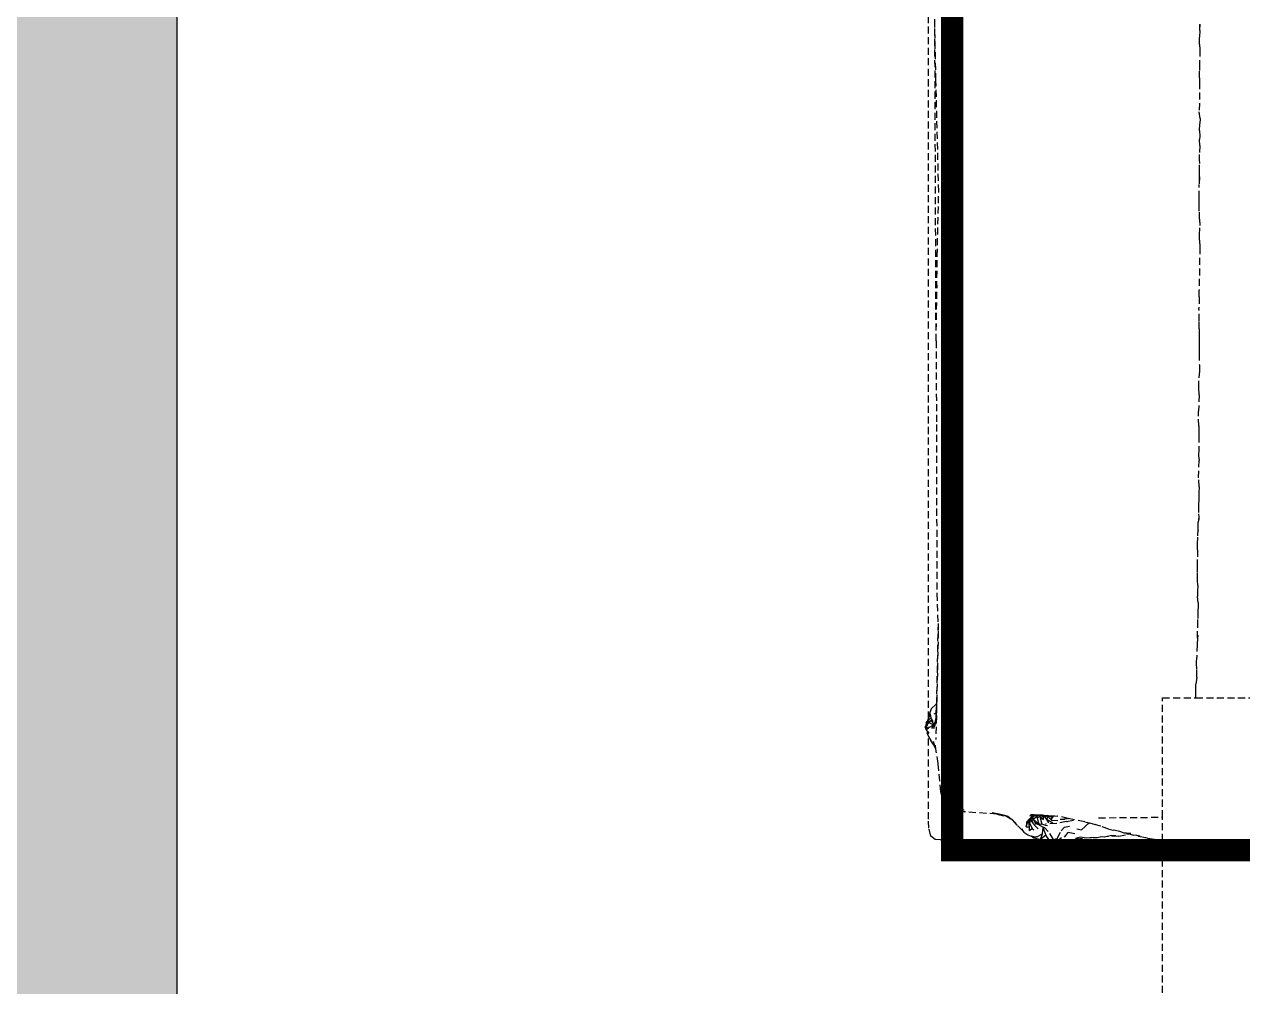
# Model space of a CAD drawing. Header units: millimetres. Extents: x 0 to 460473, y -68369 to 85219.
# Drawn here: x 227123 to 228207, y -31184 to -30327 of the extents above; entities that cross this region are included whole.
import ezdxf

# ---------------------------------------------------------------- set-up
doc = ezdxf.new("R2010")
doc.units = ezdxf.units.MM
doc.header["$LTSCALE"] = 50
doc.linetypes.add('HIDDEN2', pattern=[0.1875, 0.125, -0.0625])
for name, color, linetype in [('fur', 6, 'Continuous'), ('ha', 8, 'Continuous'), ('hid', 8, 'HIDDEN2'), ('wall', 2, 'Continuous')]:
    doc.layers.add(name, color=color, linetype=linetype)

# ---------------------------------------------------------------- blocks, each defined once
blk = doc.blocks.new('EWEDSF')
at = {"layer": 'ha', "transparency": 33554559}
h = blk.add_hatch(color=256, dxfattribs=at)
h.dxf.hatch_style = 1
h.paths.add_polyline_path([(228854, 34359.7), (227259, 34359.7), (227259, 37049.7), (227259, 38269.7), (230434, 38269.7), (230434, 37049.7), (229959, 37049.7), (229959, 34359.7), (229784, 34359.7), (229784, 34159.7), (230134, 34159.7), (230134, 35199.7), (230184, 35199.7), (230184, 35399.7), (230134, 35399.7), (230134, 36849.7), (230634, 36849.7), (230634, 38469.7), (227259, 38469.7), (227259, 39079.7), (227084, 39079.7), (227084, 34159.7), (228854, 34159.7)])
at = {"layer": 'wall', "color": 2}
for p, q in [((227259, 37049.7), (227259, 38269.7)), ((227259, 34359.7), (227259, 37049.7))]:
    blk.add_line(p, q, dxfattribs=at)

msp = doc.modelspace()

# ---------------------------------------------------------------- linework, layer by layer
at = {"layer": 'fur', "color": 40, "lineweight": 50, "true_color": 0xf8d731, "const_width": 20}
msp.add_lwpolyline([(227948.79534532, -29852.15140199), (229958.57693828, -29852.15140199), (229958.57693828, -31062.19639215), (227948.79534532, -31062.19639215)], close=True, dxfattribs=at)
at = {"layer": 'hid'}
for p, q in [((227927.76832835, -30945.04388606), (227927.76832835, -29980.4739818)), ((227933.30350641, -30328.92090253), (227934.35484655, -30063.24859969)), ((227934.26719321, -30377.15228086), (227933.30350641, -30328.92090253)), ((227934.40400574, -30609.14668799), (227933.30350641, -30328.92090253)), ((228169.03047738, -30332.77405345), (228168.88133339, -30338.91612408)), ((228169.03047738, -30332.77405345), (228169.09916821, -30327.51679598)), ((228169.10213315, -30327.28987433), (228169.09916821, -30327.51679598)), ((228169.09916821, -30327.51679598), (228169.16612342, -30329.48553334)), ((228168.82700832, -30345.19149789), (228168.88133339, -30338.91612408)), ((228168.82700832, -30345.19149789), (228169.10246643, -30349.84679746)), ((228169.10246643, -30349.84679746), (228168.87183483, -30362.22543211)), ((228168.87183483, -30362.22543211), (228168.82784152, -30369.08688995)), ((227936.78014443, -30476.12829931), (227934.26719321, -30377.15228086)), ((228168.96332092, -30374.8524869), (228168.82784152, -30369.08688995)), ((228168.96332092, -30374.8524869), (228168.91066226, -30378.71584183)), ((228168.91066226, -30378.71584183), (228168.61554047, -30405.2617361)), ((228169.2874383, -30411.27237842), (228168.61554047, -30405.2617361)), ((228168.95265588, -30422.21955065), (228169.00748087, -30415.70213125)), ((228169.2874383, -30411.27237842), (228169.00748087, -30415.70213125)), ((228169.04080914, -30426.80623001), (228168.70885962, -30429.96125945)), ((228169.02214531, -30435.09577552), (228168.70885962, -30429.96125945)), ((228168.95265588, -30422.21955065), (228169.04080914, -30426.80623001)), ((228168.58787801, -30443.25633004), (228168.58354534, -30447.6270245)), ((228169.02214531, -30435.09577552), (228168.58787801, -30443.25633004)), ((228168.58354534, -30447.6270245), (228168.70536015, -30451.26370778)), ((228168.79119137, -30458.54220169), (228168.70536015, -30451.26370778)), ((228168.72519047, -30462.93532936), (228168.58937778, -30469.99383592)), ((228168.72519047, -30462.93532936), (228168.79119137, -30458.54220169)), ((228168.87933369, -30466.01667645), (228168.79119137, -30458.54220169)), ((228168.60970803, -30481.90056607), (228168.58937778, -30469.99383592)), ((227935.40968615, -30533.24149424), (227936.78014443, -30476.12829931)), ((228168.43940059, -30487.67272506), (228168.60970803, -30481.90056607)), ((228168.67603127, -30493.59112383), (228168.43940059, -30487.67272506)), ((228168.87366789, -30500.77730897), (228168.67603127, -30493.59112383)), ((228168.83534038, -30514.84257572), (228169.22028185, -30506.25717589)), ((228168.87366789, -30500.77730897), (228169.22028185, -30506.25717589)), ((228168.82517526, -30519.40206948), (228168.83534038, -30514.84257572)), ((228169.09680063, -30525.74700093), (228168.5180553, -30563.82746386)), ((228168.82517526, -30519.40206948), (228169.09680063, -30525.74700093)), ((227934.40400574, -30609.14668799), (227935.40968615, -30533.24149424)), ((227934.40400574, -30609.14668799), (227935.29062163, -30559.51313019)), ((228168.62837185, -30569.79142195), (228168.36391207, -30579.79197285)), ((228168.62837185, -30569.79142195), (228168.5180553, -30563.82746386)), ((228168.4612306, -30591.26992046), (228168.36391207, -30579.79197285)), ((228168.38657529, -30598.18143731), (228168.4612306, -30591.26992046)), ((228168.38657529, -30598.18143731), (228168.59904298, -30604.94296463)), ((228168.59904298, -30604.94296463), (228168.50139116, -30611.5222547)), ((227934.40400574, -30609.14668799), (227934.72945625, -30683.3345018)), ((228168.60754169, -30615.48647758), (228168.43506791, -30620.29026676)), ((228168.50139116, -30611.5222547), (228168.60754169, -30615.48647758)), ((228168.43506791, -30620.29026676), (228168.69536167, -30630.43030791)), ((228168.70869297, -30635.70693904), (228168.33374999, -30642.79019387)), ((228168.69536167, -30630.43030791), (228168.70869297, -30635.70693904)), ((228168.23159885, -30650.827757), (228168.33374999, -30642.79019387)), ((228168.38757514, -30657.1104428), (228167.97730419, -30671.61067914)), ((228168.38757514, -30657.1104428), (228168.23159885, -30650.827757)), ((228167.90681491, -30676.15761128), (228167.97730419, -30671.61067914)), ((228168.15161102, -30685.03249087), (228167.90681491, -30676.15761128)), ((227934.72945625, -30683.3345018), (227935.06723822, -30834.0019692)), ((228168.15161102, -30685.03249087), (228168.18793882, -30689.16320211)), ((228168.18793882, -30689.16320211), (228168.23726466, -30693.25004141)), ((228168.23726466, -30693.25004141), (228168.27725858, -30705.48731095)), ((228168.27725858, -30705.48731095), (228168.08362135, -30711.44151972)), ((228168.08362135, -30711.44151972), (228168.39274102, -30715.36524542)), ((228168.0414611, -30730.81829016), (228168.39274102, -30715.36524542)), ((228168.50572384, -30739.060214), (228168.0414611, -30730.81829016)), ((228168.32541792, -30744.17748127), (228168.16977492, -30749.18338132)), ((228168.50572384, -30739.060214), (228168.32541792, -30744.17748127)), ((228168.16977492, -30749.18338132), (228167.90548177, -30755.65055423)), ((228167.90548177, -30755.65055423), (228167.99880092, -30762.83542696)), ((228168.21579777, -30766.03254079), (228167.69334736, -30770.27940658)), ((228167.99880092, -30762.83542696), (228168.21579777, -30766.03254079)), ((228168.21579777, -30766.03254079), (228168.34141549, -30767.88332408)), ((228167.47338081, -30782.43718167), (228167.69334736, -30776.15599577)), ((228167.69334736, -30776.15599577), (228167.69334736, -30770.27940658)), ((228167.91655435, -30777.98137844), (228167.93997653, -30777.74588462)), ((228166.98562165, -30789.81629083), (228167.47338081, -30782.43718167)), ((228167.05694413, -30795.09967149), (228166.98562165, -30789.81629083)), ((228167.05694413, -30795.09967149), (228166.92246458, -30802.60627173)), ((228166.90163442, -30815.1348959), (228166.95845911, -30809.7648963)), ((228166.95845911, -30809.7648963), (228166.92246458, -30802.60627173)), ((228167.09493836, -30822.02916395), (228166.90163442, -30815.1348959)), ((228167.26857862, -30826.83707784), (228167.09493836, -30822.02916395)), ((228167.26857862, -30826.83707784), (228167.03344771, -30831.58612085)), ((228167.03344771, -30831.58612085), (228167.09077232, -30836.40040931)), ((227935.06723822, -30834.0019692), (227936.11765559, -30860.63936933)), ((228167.60002822, -30842.00926721), (228167.09077232, -30836.40040931)), ((228167.60002822, -30842.00926721), (228167.66818452, -30844.71057837)), ((228167.39655916, -30849.84284459), (228167.19625628, -30855.96504161)), ((228167.66818452, -30844.71057837), (228167.39655916, -30849.84284459)), ((227936.11765559, -30860.63936933), (227934.72578367, -30931.55699293)), ((227936.11765559, -30860.63936933), (227936.38153837, -30867.33113928)), ((228167.07077536, -30873.61918248), (228167.25874678, -30863.21628471)), ((228167.25874678, -30863.21628471), (228167.19625628, -30855.96504161)), ((227936.38153837, -30867.33113928), (227934.64151069, -30943.20794715)), ((228167.07077536, -30873.61918248), (228166.74415836, -30879.26666269)), ((228167.30522658, -30870.80925368), (228167.07077536, -30873.61918248)), ((228166.74415836, -30879.26666269), (228166.41104235, -30890.69361387)), ((228166.19907458, -30895.58889666), (228166.41104235, -30890.69361387)), ((228166.41304204, -30901.39686565), (228166.19907458, -30895.58889666)), ((228166.3140571, -30908.30988238), (228165.63632682, -30914.77030576)), ((228166.3140571, -30908.30988238), (228166.41304204, -30901.39686565)), ((228165.49984757, -30920.53215297), (228165.63632682, -30914.77030576)), ((228135.99865146, -30926.76328172), (228165.56784649, -30926.76328172)), ((228135.99865146, -31032.89815075), (228135.99865146, -30926.76328172)), ((228165.52517705, -30926.12301213), (228165.49984757, -30920.53215297)), ((228165.56784649, -30926.76328172), (228165.52517705, -30926.12301213)), ((228165.56784649, -30926.76328172), (228588.98053646, -30926.76328172)), ((227928.14958496, -30944.01377063), (227929.09781258, -30939.10112211)), ((227928.14958496, -30944.01377063), (227929.18813218, -30941.20772484)), ((227929.9813449, -30936.44180801), (227929.09781258, -30939.10112211)), ((227929.18813218, -30941.20772484), (227929.09781258, -30939.10112211)), ((227929.18813218, -30941.20772484), (227929.6893893, -30944.60123761)), ((227934.4318556, -30932.32141396), (227929.9813449, -30936.44180801)), ((227932.65327195, -30940.99173994), (227934.56159381, -30940.03489875)), ((227934.72578367, -30931.55699293), (227934.4318556, -30932.32141396)), ((227934.71594278, -30932.05839894), (227934.4318556, -30932.32141396)), ((227934.52289432, -30942.04904154), (227934.51630932, -30942.39176264)), ((227934.52289432, -30942.04904154), (227934.56159381, -30940.03489875)), ((227934.62063946, -30940.8964966), (227934.52289432, -30942.04904154)), ((227934.56159381, -30940.03489875), (227934.66413285, -30934.6981799)), ((227934.56159381, -30940.03489875), (227934.64223092, -30939.99446694)), ((227934.64223092, -30939.99446694), (227934.62063946, -30940.8964966)), ((227934.66413285, -30934.6981799), (227934.64223092, -30939.99446694)), ((227934.71594278, -30932.05839894), (227934.66413285, -30934.6981799)), ((227934.72578367, -30931.55699293), (227934.71594278, -30932.05839894)), ((227925.32600407, -30951.59564688), (227924.68081755, -30952.43743981)), ((227925.2314005, -30952.35794537), (227924.68081755, -30952.43743981)), ((227924.68081755, -30952.43743981), (227924.95627567, -30954.23731399)), ((227925.20538925, -30953.46937607), (227924.68081755, -30952.43743981)), ((227926.03686674, -30955.83939514), (227924.68081755, -30952.43743981)), ((227925.26726509, -30952.50814625), (227925.20538925, -30953.46937607)), ((227925.2314005, -30952.35794537), (227925.27792945, -30952.34247737)), ((227925.26726509, -30952.50814625), (227925.2314005, -30952.35794537)), ((227925.48418978, -30953.41662679), (227925.26726509, -30952.50814625)), ((227925.29434692, -30952.08743497), (227925.27792945, -30952.34247737)), ((227925.27792945, -30952.34247737), (227926.18142271, -30952.77566617)), ((227927.86516668, -30948.28273025), (227925.32600407, -30951.59564688)), ((227925.49919311, -30948.90518674), (227925.32600407, -30951.59564688)), ((227925.49919311, -30948.90518674), (227929.7345491, -30946.80908327)), ((227925.49919311, -30948.90518674), (227926.85442102, -30947.51316792)), ((227927.76832835, -30952.94787828), (227926.18142271, -30952.77566617)), ((227926.18142271, -30952.77566617), (227926.31664276, -30955.65543145)), ((227926.94489785, -30951.14583239), (227926.78886983, -30951.38839116)), ((227926.85442102, -30947.51316792), (227929.6893893, -30944.60123761)), ((227926.85442102, -30947.51316792), (227927.76832835, -30945.04388606)), ((227927.76832835, -30945.04388606), (227928.14958496, -30944.01377063)), ((227927.76832835, -30950.77865965), (227927.76832835, -30950.67608362)), ((227927.76832835, -30952.94787828), (227927.76832835, -30952.56591477)), ((227928.03347442, -30952.97665212), (227927.76832835, -30952.94787828)), ((227927.86516668, -30948.28273025), (227929.7345491, -30946.80908327)), ((227927.86516668, -30948.28273025), (227928.52890555, -30948.68335827)), ((227928.03347442, -30952.97665212), (227931.44256135, -30951.24903226)), ((227928.52890555, -30948.68335827), (227928.5070617, -30948.71731638)), ((227928.52890555, -30948.68335827), (227929.73938169, -30949.55164155)), ((227931.43429064, -30947.06031571), (227929.6893893, -30944.60123761)), ((227931.43429064, -30947.06031571), (227929.7345491, -30946.80908327)), ((227929.7345491, -30946.80908327), (227930.26278621, -30947.42446719)), ((227929.73938169, -30949.55164155), (227932.28277919, -30950.04267703)), ((227930.26278621, -30947.42446719), (227931.43429064, -30947.06031571)), ((227930.26278621, -30947.42446719), (227931.52206559, -30948.89149831)), ((227931.45668592, -30952.27480365), (227930.37095233, -30954.07457537)), ((227931.44256135, -30951.24903226), (227930.59708461, -30952.46293803)), ((227930.902289, -30950.92279444), (227930.78708512, -30950.68616438)), ((227931.0378494, -30950.68609406), (227931.14779592, -30951.01315902)), ((227931.30165474, -30950.68602009), (227931.61519079, -30950.83429895)), ((227931.35039549, -30952.29659599), (227931.45668592, -30952.27480365)), ((227931.52206559, -30948.89149831), (227931.43429064, -30947.06031571)), ((227931.62267478, -30950.99043174), (227931.44256135, -30951.24903226)), ((227931.44256135, -30951.24903226), (227931.63050502, -30951.15378822)), ((227931.51414574, -30952.17955508), (227931.45668592, -30952.27480365)), ((227931.504247, -30952.07351683), (227931.47978732, -30952.10898249)), ((227931.51414574, -30952.17955508), (227931.47978732, -30952.10898249)), ((227931.47978732, -30952.10898249), (227931.52977612, -30952.14945995)), ((227931.52977612, -30952.14945995), (227931.51414574, -30952.17955508)), ((227931.52206559, -30948.89149831), (227932.38465979, -30949.89640045)), ((227931.8563878, -30951.56292535), (227931.52977612, -30952.14945995)), ((227931.61519079, -30950.83429895), (227931.60807915, -30950.68593416)), ((227931.61519079, -30950.83429895), (227931.70262149, -30950.87564706)), ((227931.62267478, -30950.99043174), (227931.61519079, -30950.83429895)), ((227931.70262149, -30950.87564706), (227931.62267478, -30950.99043174)), ((227931.63050502, -30951.15378822), (227931.62267478, -30950.99043174)), ((227931.63050502, -30951.15378822), (227931.94922388, -30950.99227135)), ((227931.80083514, -30950.73463535), (227931.70262149, -30950.87564706)), ((227931.70262149, -30950.87564706), (227931.94922388, -30950.99227135)), ((227931.71591705, -30950.68590393), (227931.80083514, -30950.73463535)), ((227932.28277919, -30950.04267703), (227931.80083514, -30950.73463535)), ((227931.80083514, -30950.73463535), (227932.07577297, -30950.89241226)), ((227931.90868086, -30951.52555197), (227931.8563878, -30951.56292535)), ((227932.7489491, -30950.13267711), (227931.90868086, -30951.52555197)), ((227931.94922388, -30950.99227135), (227932.01143755, -30950.96074339)), ((227932.38465979, -30949.89640045), (227932.28277919, -30950.04267703)), ((227932.28277919, -30950.04267703), (227932.55540121, -30950.09531021)), ((227933.32497538, -30948.5463284), (227932.38465979, -30949.89640045)), ((227932.38465979, -30949.89640045), (227932.55540121, -30950.09531021)), ((227932.46929992, -30953.88933832), (227933.96797222, -30948.59230965)), ((227932.78980843, -30950.06494644), (227932.55540121, -30950.09531021)), ((227932.55540121, -30950.09531021), (227932.7489491, -30950.13267711)), ((227932.78980843, -30950.06494644), (227932.7489491, -30950.13267711)), ((227933.06154655, -30949.61449839), (227932.78980843, -30950.06494644)), ((227934.01537382, -30948.03338183), (227933.06154655, -30949.61449839)), ((227933.32497538, -30948.5463284), (227933.06154655, -30949.61449839)), ((227934.3109265, -30944.5484235), (227933.32497538, -30948.5463284)), ((227933.75486179, -30951.85598079), (227933.77698997, -30951.86867936)), ((227933.80379445, -30951.60110445), (227933.77816107, -30951.61411681)), ((227933.78633032, -30951.52931392), (227933.80840943, -30951.55503558)), ((227933.88163533, -30950.8240605), (227933.85200431, -30950.84756876)), ((227933.90007462, -30950.34856296), (227933.93338472, -30950.30747395)), ((227933.90007462, -30950.34856296), (227933.92809029, -30950.36032543)), ((227933.95808964, -30950.06085792), (227933.92554956, -30950.08411401)), ((227933.93500709, -30949.98593781), (227933.96723067, -30949.9696079)), ((227933.97445636, -30949.89747766), (227933.94310166, -30949.90191014)), ((227933.99838856, -30949.65857522), (227933.96214444, -30949.70423182)), ((227934.01537382, -30948.03338183), (227933.96797222, -30948.59230965)), ((227933.96797222, -30948.59230965), (227934.12154869, -30948.04949656)), ((227934.3109265, -30944.5484235), (227934.01537382, -30948.03338183)), ((227934.04307219, -30948.86414127), (227934.08720832, -30948.77193496)), ((227934.13670648, -30947.83225415), (227934.13184354, -30947.90195017)), ((227934.15087756, -30947.80876339), (227934.13670648, -30947.83225415)), ((227934.15087756, -30947.80876339), (227934.16123114, -30947.72908433)), ((227934.16123114, -30947.72908433), (227934.19868503, -30947.65912243)), ((227934.64151069, -30943.20794715), (227934.17254093, -30963.65815542)), ((227934.19868503, -30947.65912243), (227934.22248041, -30947.25772224)), ((227934.24165314, -30947.23019471), (227934.22248041, -30947.25772224)), ((227934.24165314, -30947.23019471), (227934.29414085, -30946.70623786)), ((227934.51630932, -30942.39176264), (227934.3109265, -30944.5484235)), ((227934.48872365, -30943.82747894), (227934.38749397, -30944.23795227)), ((227934.48872365, -30943.82747894), (227934.51630932, -30942.39176264)), ((227934.64151069, -30943.20794715), (227934.48872365, -30943.82747894)), ((227924.95627567, -30954.23731399), (227926.03686674, -30955.83939514)), ((227925.31347933, -30953.68201064), (227925.20538925, -30953.46937607)), ((227925.48418978, -30953.41662679), (227925.31347933, -30953.68201064)), ((227925.75490509, -30954.5503824), (227925.31347933, -30953.68201064)), ((227925.75490509, -30954.5503824), (227925.48418978, -30953.41662679)), ((227926.03686674, -30955.83939514), (227925.75490509, -30954.5503824)), ((227926.03686674, -30955.83939514), (227926.07684508, -30955.89866691)), ((227926.07684508, -30955.89866691), (227926.36939413, -30957.1238622)), ((227926.31664276, -30955.65543145), (227926.30491706, -30955.6323647)), ((227926.31664276, -30955.65543145), (227926.34010646, -30956.44637349)), ((227926.34010646, -30956.44637349), (227926.35664534, -30956.50736173)), ((227926.35664534, -30956.50736173), (227926.34756237, -30956.61884523)), ((227926.36379187, -30956.6595606), (227926.34756237, -30956.61884523)), ((227926.36379187, -30956.6595606), (227926.36939413, -30957.1238622)), ((227926.36939413, -30957.1238622), (227926.3878606, -30957.17214933)), ((227926.3878606, -30957.17214933), (227926.42788523, -30958.02454924)), ((227926.78619914, -30958.72943419), (227926.42788523, -30958.02454924)), ((227926.42788523, -30958.02454924), (227926.72000748, -30959.03472862)), ((227926.55772831, -30957.61632868), (227926.85755351, -30958.40032789)), ((227927.88099761, -30957.327098), (227926.72000748, -30959.03472862)), ((227926.72000748, -30959.03472862), (227927.76832835, -30960.94988289)), ((227926.77488919, -30956.93358506), (227927.07809694, -30957.38311998)), ((227926.77798767, -30958.76730777), (227926.78619914, -30958.72943419)), ((227927.11000049, -30957.23597188), (227926.84858928, -30956.70187545)), ((227926.93938198, -30956.41642746), (227927.11000049, -30957.23597188)), ((227927.76832835, -30954.1995799), (227927.76832835, -30953.81025895)), ((227927.76832835, -31034.76331468), (227927.76832835, -30960.94988289)), ((227927.76832835, -30960.94988289), (227929.82303564, -30964.70358233)), ((227932.13850249, -30968.14367631), (227929.82303564, -30964.70358233)), ((227932.13850249, -30968.14367631), (227931.41695994, -30966.86493124)), ((227934.02806974, -30971.49243904), (227931.63526008, -30964.61658841)), ((227934.02806974, -30971.49243904), (227932.13850249, -30968.14367631)), ((227934.32726378, -30972.35218713), (227933.77626786, -30968.78854677)), ((227934.32726378, -30972.35218713), (227934.02806974, -30971.49243904)), ((227936.28122029, -30984.98966421), (227934.32726378, -30972.35218713)), ((227938.60220071, -31010.30039483), (227936.28122029, -30984.98966421)), ((227938.60220071, -31010.30039483), (227939.13578624, -31013.0287041)), ((227938.60220071, -31010.30039483), (227939.86744366, -31013.89242321)), ((227939.58688431, -31013.89714339), (227938.60220071, -31010.30039483)), ((227939.13578624, -31013.0287041), (227941.22530184, -31018.036854)), ((227939.22364185, -31008.98897196), (227939.24044805, -31009.20225815)), ((227939.24044805, -31009.20225815), (227939.35472322, -31009.62736798)), ((227939.35472322, -31009.62736798), (227939.39988614, -31010.04984316)), ((227939.66653887, -31012.54423797), (227939.41124435, -31011.36982007)), ((227939.41124435, -31011.36982007), (227939.5815046, -31011.74878753)), ((227939.46373637, -31007.6215821), (227939.55308763, -31008.05205688)), ((227939.67265748, -31012.81533206), (227939.51672831, -31012.49999106)), ((227939.55616639, -31008.22096544), (227939.55308763, -31008.05205688)), ((227939.56555422, -31008.73600419), (227939.80013942, -31009.80306356)), ((227939.98642613, -31014.55034956), (227939.58688431, -31013.89714339)), ((227939.58688431, -31013.89714339), (227940.03714918, -31014.83082812)), ((227939.66653887, -31012.54423797), (227941.1368153, -31015.32054389)), ((227941.57648362, -31016.40227148), (227939.66653887, -31012.54423797)), ((227939.67265748, -31012.81533206), (227939.69324787, -31012.92918884)), ((227939.81541676, -31009.90213298), (227939.80013942, -31009.80306356)), ((227939.81541676, -31009.90213298), (227940.62056047, -31013.53491872)), ((227941.11065261, -31017.42189699), (227940.03714918, -31014.83082812)), ((227940.03714918, -31014.83082812), (227940.39015152, -31015.37639232)), ((227940.39015152, -31015.37639232), (227941.11065261, -31017.42189699)), ((227940.39015152, -31015.37639232), (227942.09384543, -31017.99574429)), ((227940.62056047, -31013.53491872), (227944.31249908, -31018.79130126)), ((227942.53313232, -31016.92264269), (227940.62056047, -31013.53491872)), ((227941.22687264, -31015.19438231), (227940.91204681, -31014.39887794)), ((227941.02061562, -31014.84406567), (227941.22687264, -31015.19438231)), ((227941.1368153, -31015.32054389), (227944.10719696, -31020.08646072)), ((227941.1368153, -31015.32054389), (227941.75625326, -31016.09350727)), ((227945.71078646, -31023.11399908), (227941.22530184, -31018.036854)), ((227941.22687264, -31015.19438231), (227941.53557537, -31015.71869755)), ((227941.2773991, -31015.97915243), (227941.24634416, -31015.90244789)), ((227941.2773991, -31015.97915243), (227941.57648362, -31016.40227148)), ((227941.45948043, -31016.4288865), (227941.7738295, -31017.20531695)), ((227941.53557537, -31015.71869755), (227942.53313232, -31016.92264269)), ((227941.53557537, -31015.71869755), (227941.75625326, -31016.09350727)), ((227941.57648362, -31016.40227148), (227942.34467388, -31017.95399373)), ((227941.75625326, -31016.09350727), (227942.80114514, -31017.39737175)), ((227941.81109853, -31017.23181547), (227941.7738295, -31017.20531695)), ((227941.90772833, -31017.40994106), (227941.81109853, -31017.23181547)), ((227941.86858511, -31017.43935976), (227942.3243014, -31018.17784415)), ((227941.9484049, -31017.41765552), (227941.90772833, -31017.40994106)), ((227942.05859214, -31017.64049104), (227941.9484049, -31017.41765552)), ((227942.34467388, -31017.95399373), (227942.05859214, -31017.64049104)), ((227942.3243014, -31018.17784415), (227942.05859214, -31017.64049104)), ((227942.5763875, -31018.42204859), (227942.05859214, -31017.64049104)), ((227942.09384543, -31017.99574429), (227942.10866752, -31018.03235432)), ((227942.14041117, -31018.07187408), (227942.10866752, -31018.03235432)), ((227942.59599996, -31018.57938992), (227942.14041117, -31018.07187408)), ((227943.0593563, -31019.57424653), (227942.14041117, -31018.07187408)), ((227942.5763875, -31018.42204859), (227942.34467388, -31017.95399373)), ((227942.80114514, -31017.39737175), (227942.53313232, -31016.92264269)), ((227942.83489043, -31017.45714453), (227942.80114514, -31017.39737175)), ((227942.89055214, -31017.50893795), (227942.83489043, -31017.45714453)), ((227945.56353643, -31020.84441155), (227942.89055214, -31017.50893795)), ((227943.45109168, -31018.030522), (227946.05091398, -31021.168231)), ((227942.5763875, -31018.42204859), (227942.3243014, -31018.17784415)), ((227942.59599996, -31018.57938992), (227942.3243014, -31018.17784415)), ((227942.61142441, -31018.49282213), (227942.5763875, -31018.42204859)), ((227942.59599996, -31018.57938992), (227942.88595731, -31018.90486999)), ((227942.59599996, -31018.57938992), (227943.1136517, -31019.34443214)), ((227942.61142441, -31018.49282213), (227942.65178024, -31018.54700074)), ((227942.69456346, -31018.61238203), (227942.65178024, -31018.54700074)), ((227942.74158894, -31018.66757091), (227942.69456346, -31018.61238203)), ((227942.74158894, -31018.66757091), (227942.88595731, -31018.90486999)), ((227942.88595731, -31018.90486999), (227943.08358874, -31019.12671328)), ((227943.0593563, -31019.57424653), (227943.90906415, -31020.51997944)), ((227943.71954295, -31020.23988433), (227943.0593563, -31019.57424653)), ((227943.08358874, -31019.12671328), (227945.15887038, -31021.50761138)), ((227943.22201786, -31019.41843752), (227943.08358874, -31019.12671328)), ((227943.22201786, -31019.41843752), (227943.1136517, -31019.34443214)), ((227944.30733944, -31020.76962588), (227943.22201786, -31019.41843752)), ((227943.22201786, -31019.41843752), (227943.52509771, -31019.88160396)), ((227943.71954295, -31020.23988433), (227943.52509771, -31019.88160396)), ((227943.83711225, -31020.3584244), (227943.71954295, -31020.23988433)), ((227944.07074907, -31020.59399035), (227943.83711225, -31020.3584244)), ((227943.90906415, -31020.51997944), (227943.83711225, -31020.3584244)), ((227943.90906415, -31020.51997944), (227944.03334028, -31020.65829995)), ((227944.03334028, -31020.65829995), (227944.62094287, -31021.31230721)), ((227944.14753268, -31020.87241425), (227944.03334028, -31020.65829995)), ((227944.49553835, -31021.02228711), (227944.07074907, -31020.59399035)), ((227944.07074907, -31020.59399035), (227944.62094287, -31021.31230721)), ((227944.24856858, -31020.9872117), (227944.14753268, -31020.87241425)), ((227944.31249908, -31018.79130126), (227945.17698037, -31019.58583947)), ((227944.52299308, -31021.40658707), (227944.47755303, -31021.36015433)), ((227944.93507108, -31022.03632441), (227944.52299308, -31021.40658707)), ((227944.74157543, -31020.63408623), (227944.55385646, -31020.44538793)), ((227944.62094287, -31021.31230721), (227945.23963947, -31022.00092241)), ((227944.62094287, -31021.31230721), (227945.02155793, -31021.83533847)), ((227945.16403766, -31021.7699182), (227945.01285118, -31021.64796392)), ((227945.02155793, -31021.83533847), (227945.23963947, -31022.00092241)), ((227948.74549168, -31024.65889108), (227945.15887038, -31021.50761138)), ((227945.15887038, -31021.50761138), (227947.27865806, -31023.18440493)), ((227945.38502996, -31022.11131382), (227945.16403766, -31021.7699182)), ((227945.17698037, -31019.58583947), (227945.30434826, -31019.75498389)), ((227945.82745365, -31021.5714677), (227945.20596365, -31020.96940905)), ((227945.38502996, -31022.11131382), (227945.23963947, -31022.00092241)), ((227945.30434826, -31019.75498389), (227946.19704064, -31020.52336914)), ((227945.45620049, -31022.16535185), (227945.38502996, -31022.11131382)), ((227946.15693669, -31022.69740357), (227945.45620049, -31022.16535185)), ((227945.45620049, -31022.16535185), (227945.49841811, -31022.28894548)), ((227945.46365737, -31022.36780124), (227945.77477673, -31022.59653525)), ((227945.66362915, -31022.44610033), (227945.49841811, -31022.28894548)), ((227946.15693669, -31022.69740357), (227945.5291604, -31022.06444375)), ((227945.67342869, -31020.93228008), (227945.56353643, -31020.84441155)), ((227945.77477673, -31022.59653525), (227945.66362915, -31022.44610033)), ((227946.24196808, -31021.52989595), (227945.67342869, -31020.93228008)), ((227945.67342869, -31020.93228008), (227946.49166772, -31022.00257677)), ((227947.73858167, -31024.42737946), (227945.71078646, -31023.11399908)), ((227945.71078646, -31023.11399908), (227947.24479168, -31023.98033201)), ((227945.77477673, -31022.59653525), (227945.81051358, -31022.62985251)), ((227945.81051358, -31022.62985251), (227946.03546448, -31022.79980383)), ((227947.24479168, -31023.98033201), (227946.03546448, -31022.79980383)), ((227946.13876657, -31022.55618137), (227946.48957568, -31022.94996815)), ((227946.48957568, -31022.94996815), (227946.15693669, -31022.69740357)), ((227946.19704064, -31020.52336914), (227949.87248698, -31023.90144403)), ((227946.28132376, -31021.60439616), (227946.24196808, -31021.52989595)), ((227949.51154186, -31025.47783383), (227946.48957568, -31022.94996815)), ((227948.74549168, -31024.65889108), (227946.48957568, -31022.94996815)), ((227947.02976672, -31022.34960215), (227946.49166772, -31022.00257677)), ((227947.02976672, -31022.34960215), (227947.34870407, -31022.73452561)), ((227947.02976672, -31022.34960215), (227952.16997096, -31025.66457078)), ((227947.32285809, -31024.02442019), (227947.24479168, -31023.98033201)), ((227947.62011255, -31023.5276408), (227947.27865806, -31023.18440493)), ((227947.27865806, -31023.18440493), (227947.88418724, -31023.66339037)), ((227947.73858167, -31024.42737946), (227947.32285809, -31024.02442019)), ((227948.2839325, -31023.6920165), (227947.34870407, -31022.73452561)), ((227953.26171656, -31024.5085038), (227947.57950231, -31021.53085975)), ((227947.62011255, -31023.5276408), (227947.88418724, -31023.66339037)), ((227948.08970954, -31023.9996877), (227947.62011255, -31023.5276408)), ((227947.86334664, -31024.53855286), (227947.73858167, -31024.42737946)), ((227947.86334664, -31024.53855286), (227948.13491785, -31024.79688143)), ((227947.88418724, -31023.66339037), (227948.44404197, -31024.10624643)), ((227949.15309637, -31024.7931317), (227948.08970954, -31023.9996877)), ((227948.74549168, -31024.65889108), (227948.08970954, -31023.9996877)), ((227948.16713893, -31024.81536916), (227948.13491785, -31024.79688143)), ((227949.05294493, -31025.61732408), (227948.16713893, -31024.81536916)), ((227948.376965, -31024.93576261), (227948.16713893, -31024.81536916)), ((227948.36762345, -31023.76426248), (227948.2839325, -31023.6920165)), ((227949.05294493, -31025.61732408), (227948.376965, -31024.93576261)), ((227949.30388025, -31025.46760558), (227948.376965, -31024.93576261)), ((227949.15309637, -31024.7931317), (227948.44404197, -31024.10624643)), ((227948.44404197, -31024.10624643), (227949.40993082, -31024.87028342)), ((227950.15144456, -31025.4568353), (227948.74549168, -31024.65889108)), ((227948.74549168, -31024.65889108), (227949.15309637, -31024.7931317)), ((227949.59385465, -31025.30697065), (227948.74549168, -31024.65889108)), ((227948.90695719, -31024.22984089), (227949.2901137, -31024.43892017)), ((227950.86067005, -31026.4452662), (227949.05294493, -31025.61732408)), ((227949.99051722, -31025.89881211), (227949.05294493, -31025.61732408)), ((227949.84967495, -31025.81036347), (227949.05294493, -31025.61732408)), ((227949.40993082, -31024.87028342), (227949.15309637, -31024.7931317)), ((227949.39255995, -31025.55057875), (227949.30388025, -31025.46760558)), ((227949.39255995, -31025.55057875), (227949.49744891, -31025.57867089)), ((227949.40993082, -31024.87028342), (227950.15144456, -31025.4568353)), ((227949.53762208, -31025.61439494), (227949.49744891, -31025.57867089)), ((227949.51154186, -31025.47783383), (227949.90270918, -31025.54147629)), ((227949.51154186, -31025.47783383), (227949.63230421, -31025.65604781)), ((227949.63230421, -31025.65604781), (227949.53762208, -31025.61439494)), ((227949.59385465, -31025.30697065), (227949.69275065, -31025.38205995)), ((227949.84967495, -31025.81036347), (227949.63230421, -31025.65604781)), ((227949.69275065, -31025.38205995), (227949.79447422, -31025.42027101)), ((227949.79447422, -31025.42027101), (227950.42779797, -31025.65817039)), ((227949.79447422, -31025.42027101), (227949.90270918, -31025.54147629)), ((227949.938949, -31025.83199364), (227949.84967495, -31025.81036347)), ((227949.87248698, -31023.90144403), (227954.98554283, -31025.41183845)), ((227952.16997096, -31025.66457078), (227949.87248698, -31023.90144403)), ((227949.90270918, -31025.54147629), (227950.02719204, -31025.63599305)), ((227949.938949, -31025.83199364), (227949.99051722, -31025.89881211)), ((227950.12661759, -31025.93967362), (227949.99051722, -31025.89881211)), ((227950.02719204, -31025.63599305), (227950.08384922, -31025.6118581)), ((227950.19925014, -31025.76663252), (227950.02719204, -31025.63599305)), ((227950.08384922, -31025.6118581), (227950.16904117, -31025.63180855)), ((227950.12661759, -31025.93967362), (227950.39618187, -31026.0943435)), ((227954.26381924, -31026.39426977), (227950.15144456, -31025.4568353)), ((227950.15144456, -31025.4568353), (227950.42779797, -31025.65817039)), ((227950.16904117, -31025.63180855), (227950.35387013, -31025.73619112)), ((227950.19925014, -31025.76663252), (227950.49450435, -31025.81561462)), ((227950.44766968, -31025.95525136), (227950.19925014, -31025.76663252)), ((227950.35387013, -31025.73619112), (227950.52294346, -31025.71468621)), ((227950.35387013, -31025.73619112), (227950.49450435, -31025.81561462)), ((227950.39618187, -31026.0943435), (227950.86067005, -31026.4452662)), ((227950.39618187, -31026.0943435), (227951.12414002, -31026.51202939)), ((227950.42779797, -31025.65817039), (227950.55343729, -31025.70536507)), ((227950.54940487, -31025.97990074), (227950.44766968, -31025.95525136)), ((227950.49450435, -31025.81561462), (227950.59114683, -31025.80896817)), ((227950.49450435, -31025.81561462), (227950.96272688, -31026.08004435)), ((227950.52294346, -31025.71468621), (227950.55343729, -31025.70536507)), ((227950.96272688, -31026.08004435), (227950.54940487, -31025.97990074)), ((227951.0146475, -31026.2062875), (227950.54940487, -31025.97990074)), ((227950.6237135, -31026.0889171), (227950.54940487, -31025.97990074)), ((227950.55343729, -31025.70536507), (227950.5963008, -31025.7318652)), ((227950.59114683, -31025.80896817), (227950.7930656, -31025.88742354)), ((227950.5963008, -31025.7318652), (227950.7930656, -31025.88742354)), ((227951.0146475, -31026.2062875), (227950.6237135, -31026.0889171)), ((227952.20674375, -31026.78636077), (227950.6237135, -31026.0889171)), ((227951.12414002, -31026.51202939), (227950.6237135, -31026.0889171)), ((227950.7930656, -31025.88742354), (227950.8488758, -31025.8880183)), ((227950.8488758, -31025.8880183), (227950.99898785, -31025.98082424)), ((227950.86067005, -31026.4452662), (227951.12414002, -31026.51202939)), ((227951.25879842, -31026.1517794), (227950.96272688, -31026.08004435)), ((227950.96272688, -31026.08004435), (227951.38104815, -31026.31629224)), ((227950.99898785, -31025.98082424), (227951.25879842, -31026.1517794)), ((227951.38104815, -31026.31629224), (227951.0146475, -31026.2062875)), ((227952.20674375, -31026.78636077), (227951.0146475, -31026.2062875)), ((227951.12414002, -31026.51202939), (227951.20943919, -31026.53364417)), ((227951.20943919, -31026.53364417), (227951.35676128, -31026.6455022)), ((227951.20943919, -31026.53364417), (227952.20674375, -31026.78636077)), ((227951.28627171, -31026.1584359), (227951.25879842, -31026.1517794)), ((227951.28627171, -31026.1584359), (227951.68471141, -31026.40476903)), ((227951.35676128, -31026.6455022), (227952.20674375, -31026.78636077)), ((227951.68471141, -31026.40476903), (227951.38104815, -31026.31629224)), ((227951.38104815, -31026.31629224), (227952.20674375, -31026.78636077)), ((227951.68471141, -31026.40476903), (227952.24124513, -31026.45011251)), ((227953.65020696, -31026.99756348), (227951.68471141, -31026.40476903)), ((227952.16997096, -31025.66457078), (227953.5532098, -31026.11490263)), ((227952.2547914, -31026.80974072), (227952.20674375, -31026.78636077)), ((227952.24124513, -31026.45011251), (227952.4313772, -31026.52398817)), ((227953.16592845, -31027.03660181), (227952.2547914, -31026.80974072)), ((227952.4313772, -31026.52398817), (227953.65020696, -31026.99756348)), ((227952.4313772, -31026.52398817), (227952.9555333, -31026.60767948)), ((227952.617724, -31026.48078605), (227952.9555333, -31026.60767948)), ((227953.07874825, -31026.51834791), (227952.84072767, -31026.49895523)), ((227952.9555333, -31026.60767948), (227955.36015254, -31027.5109417)), ((227953.45544216, -31026.68749927), (227952.9555333, -31026.60767948)), ((227953.5532098, -31026.11490263), (227952.95866795, -31025.72697201)), ((227953.19231551, -31026.5682576), (227953.07874825, -31026.51834791)), ((227953.10473101, -31026.52046485), (227953.19231551, -31026.5682576)), ((227953.16592845, -31027.03660181), (227954.48402874, -31027.32154424)), ((227953.19231551, -31026.5682576), (227953.58917933, -31026.55993519)), ((227953.79421105, -31026.70323916), (227953.19231551, -31026.5682576)), ((227953.19231551, -31026.5682576), (227953.45544216, -31026.68749927)), ((227953.26171656, -31024.5085038), (227953.33512712, -31024.57414701)), ((227953.33512712, -31024.57414701), (227954.98554283, -31025.41183845)), ((227953.45544216, -31026.68749927), (227953.50700354, -31026.69649609)), ((227959.52418603, -31028.15439672), (227953.50700354, -31026.69649609)), ((227953.50700354, -31026.69649609), (227953.79421105, -31026.70323916)), ((227953.59868756, -31026.12856391), (227953.5532098, -31026.11490263)), ((227953.58917933, -31026.55993519), (227954.27856178, -31026.72574308)), ((227953.59868756, -31026.12856391), (227953.68528995, -31026.14543922)), ((227953.65020696, -31026.99756348), (227954.48402874, -31027.32154424)), ((227955.36015254, -31027.5109417), (227953.65020696, -31026.99756348)), ((227953.68528995, -31026.14543922), (227953.71106996, -31026.16028612)), ((227953.71106996, -31026.16028612), (227953.76521776, -31026.16101393)), ((227953.79421105, -31026.70323916), (227954.66558389, -31026.8986539)), ((227954.42208351, -31026.62779589), (227954.09508485, -31026.60115374)), ((227957.41000751, -31026.87123642), (227954.26381924, -31026.39426977)), ((227954.27856178, -31026.72574308), (227954.50728898, -31026.73637021)), ((227954.42208351, -31026.62779589), (227954.69823544, -31026.69941645)), ((227954.79390531, -31027.44194653), (227954.48402874, -31027.32154424)), ((227954.48402874, -31027.32154424), (227955.36015254, -31027.5109417)), ((227954.50728898, -31026.73637021), (227954.69823544, -31026.69941645)), ((227958.86565037, -31027.82901383), (227954.66558389, -31026.8986539)), ((227954.66558389, -31026.8986539), (227955.87453075, -31027.10960004)), ((227954.69823544, -31026.69941645), (227954.74549092, -31026.70353219)), ((227954.74549092, -31026.70353219), (227954.97937808, -31026.75830443)), ((227955.36015254, -31027.5109417), (227954.79390531, -31027.44194653)), ((227954.97937808, -31026.75830443), (227955.82601325, -31026.79764083)), ((227954.98554283, -31025.41183845), (227959.40220458, -31026.23678078)), ((227955.36015254, -31027.5109417), (227959.52418603, -31028.15439672)), ((227955.82601325, -31026.79764083), (227955.57267849, -31026.7215404)), ((227958.86565037, -31027.82901383), (227955.87453075, -31027.10960004)), ((227955.87453075, -31027.10960004), (227958.24771346, -31027.52369081)), ((227958.90845424, -31027.85016325), (227958.86565037, -31027.82901383)), ((227988.55185333, -31030.17072831), (227959.52418603, -31028.15439672)), ((227990.50745471, -31030.30656908), (227983.10060107, -31028.89534493)), ((227927.93907351, -31042.57339255), (227927.76832835, -31034.76331468)), ((227988.55185333, -31030.17072831), (227997.01136776, -31032.10350707)), ((227990.50745471, -31030.30656908), (227988.55185333, -31030.17072831)), ((227994.05003217, -31030.98153461), (227990.50745471, -31030.30656908)), ((227994.05003217, -31030.98153461), (227996.08742653, -31031.57938913)), ((227995.53087762, -31031.26367936), (227994.05003217, -31030.98153461)), ((227997.80236556, -31032.08262212), (227995.53087762, -31031.26367936)), ((227995.53087762, -31031.26367936), (227996.08742653, -31031.57938913)), ((227996.08742653, -31031.57938913), (227996.17272537, -31031.60441929)), ((227996.17272537, -31031.60441929), (227997.80236556, -31032.08262212)), ((227996.17272537, -31031.60441929), (227997.01136776, -31032.10350707)), ((227997.01136776, -31032.10350707), (228000.78961778, -31034.24676962)), ((227997.18952555, -31032.14421149), (227998.22071718, -31032.37981193)), ((227998.22071718, -31032.37981193), (227997.80236556, -31032.08262212)), ((227999.95785082, -31033.61384184), (227998.22071718, -31032.37981193)), ((227998.22071718, -31032.37981193), (227998.55572813, -31032.4563532)), ((228000.78961778, -31034.24676962), (228000.29015394, -31033.79025274)), ((228002.00264429, -31035.35549269), (228000.78961778, -31034.24676962)), ((228002.00264429, -31035.35549269), (228006.90148197, -31040.40554029)), ((228005.59468068, -31038.63866381), (228002.00264429, -31035.35549269)), ((228014.67496662, -31041.453967), (228016.61864681, -31035.5257548)), ((228014.80644663, -31037.42824842), (228014.67496662, -31041.453967)), ((228016.61864681, -31035.5257548), (228014.80644663, -31037.42824842)), ((228016.7959213, -31035.33964756), (228016.61864681, -31035.5257548)), ((228017.54334558, -31034.55498263), (228016.7959213, -31035.33964756)), ((228017.41738295, -31041.51096302), (228016.7959213, -31035.33964756)), ((228019.15392912, -31032.86415126), (228017.54334558, -31034.55498263)), ((228017.61816608, -31037.79121547), (228017.54334558, -31034.55498263)), ((228017.61816608, -31037.79121547), (228017.90863603, -31038.46269003)), ((228017.65551341, -31039.40661012), (228017.61816608, -31037.79121547)), ((228017.83098673, -31031.75039534), (228021.15726878, -31030.76099458)), ((228017.90863603, -31038.46269003), (228018.56104827, -31035.52960122)), ((228017.90863603, -31038.46269003), (228019.81868448, -31042.87811744)), ((228018.4252297, -31030.36149243), (228021.65552374, -31030.61278892)), ((228018.56104827, -31035.52960122), (228019.11012864, -31033.06106769)), ((228018.56104827, -31035.52960122), (228020.12249295, -31037.61273688)), ((228019.11012864, -31033.06106769), (228019.94603712, -31032.67894509)), ((228019.11012864, -31033.06106769), (228019.15392912, -31032.86415126)), ((228019.91499759, -31032.06516231), (228019.15392912, -31032.86415126)), ((228019.75733993, -31036.63687428), (228020.12249295, -31037.61273688)), ((228019.97806661, -31033.31230344), (228019.80258244, -31033.03354831)), ((228019.80542409, -31032.80722558), (228019.94908231, -31032.73916125)), ((228019.94988066, -31032.02854119), (228019.91499759, -31032.06516231)), ((228019.94603712, -31032.67894509), (228019.91499759, -31032.06516231)), ((228019.94603712, -31032.67894509), (228020.64171052, -31032.36092877)), ((228019.94908231, -31032.73916125), (228019.94603712, -31032.67894509)), ((228019.94908231, -31032.73916125), (228020.64759119, -31032.40821225)), ((228019.97806661, -31033.31230344), (228019.94908231, -31032.73916125)), ((228021.15726878, -31030.76099458), (228019.94988066, -31032.02854119)), ((228019.94988066, -31032.02854119), (228023.09861401, -31031.23779343)), ((228019.94988066, -31032.02854119), (228020.58723141, -31031.92289004)), ((228020.20082832, -31037.71724471), (228019.97806661, -31033.31230344)), ((228020.94564164, -31034.8046838), (228019.97806661, -31033.31230344)), ((228020.12249295, -31037.61273688), (228020.20082832, -31037.71724471)), ((228020.20082832, -31037.71724471), (228021.62507648, -31039.61734539)), ((228020.58723141, -31031.92289004), (228022.17608945, -31031.65951123)), ((228020.58723141, -31031.92289004), (228020.64171052, -31032.36092877)), ((228020.64171052, -31032.36092877), (228022.17608945, -31031.65951123)), ((228020.64171052, -31032.36092877), (228020.64759119, -31032.40821225)), ((228020.64759119, -31032.40821225), (228022.17608945, -31031.65951123)), ((228020.64759119, -31032.40821225), (228020.94564164, -31034.8046838)), ((228024.42931938, -31032.27034167), (228020.94564164, -31034.8046838)), ((228020.94564164, -31034.8046838), (228020.95255493, -31034.86027004)), ((228021.38077041, -31035.54048676), (228020.95255493, -31034.86027004)), ((228021.15726878, -31030.76099458), (228021.65552374, -31030.61278892)), ((228024.77477531, -31038.21630422), (228021.38077041, -31035.54048676)), ((228021.63765687, -31035.94854876), (228021.38077041, -31035.54048676)), ((228021.62507648, -31039.61734539), (228025.16103881, -31043.20959427)), ((228023.31999497, -31038.24335506), (228021.63765687, -31035.94854876)), ((228022.95695509, -31038.04424301), (228021.63765687, -31035.94854876)), ((228021.77034003, -31030.57863687), (228021.65552374, -31030.61278892)), ((228021.77034003, -31030.57863687), (228024.93217627, -31030.78388426)), ((228022.17608945, -31031.65951123), (228022.25565514, -31031.64632194)), ((228022.25565514, -31031.64632194), (228026.00372199, -31031.0250195)), ((228022.25565514, -31031.64632194), (228023.09861401, -31031.23779343)), ((228023.31999497, -31038.24335506), (228022.95695509, -31038.04424301)), ((228023.79807939, -31039.38036196), (228022.95695509, -31038.04424301)), ((228023.09861401, -31031.23779343), (228023.99783259, -31031.01518656)), ((228027.94461554, -31040.77976413), (228023.31999497, -31038.24335506)), ((228023.99783259, -31031.01518656), (228024.93217627, -31030.78388426)), ((228026.00372199, -31031.0250195), (228023.99783259, -31031.01518656)), ((228024.30660177, -31039.58914368), (228024.27040162, -31039.53976458)), ((228024.42931938, -31032.27034167), (228024.35816693, -31031.97953289)), ((228026.14020535, -31031.02568854), (228024.42931938, -31032.27034167)), ((228024.74145246, -31033.54606772), (228024.42931938, -31032.27034167)), ((228026.81576775, -31032.37857305), (228024.74145246, -31033.54606772)), ((228025.95692818, -31038.51386556), (228024.74145246, -31033.54606772)), ((228024.77477531, -31038.21630422), (228025.95692818, -31038.51386556)), ((228027.11974097, -31040.06506409), (228024.77477531, -31038.21630422)), ((228024.93217627, -31030.78388426), (228028.86276827, -31031.03903464)), ((228025.95692818, -31038.51386556), (228028.5459693, -31039.1655567)), ((228026.14020535, -31031.02568854), (228026.00372199, -31031.0250195)), ((228028.86276827, -31031.03903464), (228026.14020535, -31031.02568854)), ((228029.16132357, -31031.05841506), (228026.81576775, -31032.37857305)), ((228026.81576775, -31032.37857305), (228027.12789454, -31033.52405594)), ((228027.12789454, -31033.52405594), (228027.73644349, -31033.15019419)), ((228027.12789454, -31033.52405594), (228028.649675, -31039.10888094)), ((228027.73644349, -31033.15019419), (228030.24781802, -31031.60733248)), ((228027.73644349, -31033.15019419), (228030.09545516, -31034.96617054)), ((228028.5459693, -31039.1655567), (228028.649675, -31039.10888094)), ((228031.24061436, -31039.84382956), (228028.5459693, -31039.1655567)), ((228028.86276827, -31031.03903464), (228029.16132357, -31031.05841506)), ((228029.16132357, -31031.05841506), (228030.95209366, -31031.17466108)), ((228030.09545516, -31034.96617054), (228030.24781802, -31031.60733248)), ((228030.24781802, -31031.60733248), (228030.64627873, -31031.36253833)), ((228030.64627873, -31031.36253833), (228030.95209366, -31031.17466108)), ((228031.36803322, -31032.50929518), (228030.64627873, -31031.36253833)), ((228030.95209366, -31031.17466108), (228032.55676017, -31031.27882637)), ((228032.55676017, -31031.27882637), (228031.36803322, -31032.50929518)), ((228031.53641374, -31032.77682593), (228031.36803322, -31032.50929518)), ((228033.74507526, -31031.35596464), (228031.53641374, -31032.77682593)), ((228032.81677424, -31034.81112179), (228031.53641374, -31032.77682593)), ((228041.85899976, -31038.48642445), (228031.67188212, -31038.97839006)), ((228032.55676017, -31031.27882637), (228033.74507526, -31031.35596464)), ((228032.81677424, -31034.81112179), (228033.20788306, -31035.02370287)), ((228034.75141385, -31037.8849665), (228032.81677424, -31034.81112179)), ((228033.20788306, -31035.02370287), (228033.71286598, -31032.23044445)), ((228033.20788306, -31035.02370287), (228038.30787307, -31037.79572273)), ((228033.71286598, -31032.23044445), (228033.72595933, -31032.15802001)), ((228033.71286598, -31032.23044445), (228033.84076281, -31032.22306049)), ((228033.72595933, -31032.15802001), (228033.76806338, -31032.15386714)), ((228033.74507526, -31031.35596464), (228033.86949978, -31031.36404153)), ((228033.76806338, -31032.15386714), (228033.86949978, -31031.36404153)), ((228033.76806338, -31032.15386714), (228034.47263771, -31031.40319361)), ((228033.84076281, -31032.22306049), (228033.76806338, -31032.15386714)), ((228033.84076281, -31032.22306049), (228037.14758493, -31032.0321453)), ((228037.24370155, -31035.46188588), (228033.84076281, -31032.22306049)), ((228033.86949978, -31031.36404153), (228034.47263771, -31031.40319361)), ((228034.47263771, -31031.40319361), (228037.13067253, -31031.57573724)), ((228037.14758493, -31032.0321453), (228037.13067253, -31031.57573724)), ((228037.13067253, -31031.57573724), (228038.85024279, -31031.6873614)), ((228037.14758493, -31032.0321453), (228038.00091974, -31031.98287909)), ((228037.21097664, -31033.74287217), (228037.14758493, -31032.0321453)), ((228037.21097664, -31033.74287217), (228037.2995264, -31033.70250888)), ((228037.27473822, -31035.46358037), (228037.21097664, -31033.74287217)), ((228037.24370155, -31035.46188588), (228037.27473822, -31035.46358037)), ((228037.27473822, -31035.46358037), (228042.73819941, -31035.76186491)), ((228038.69027139, -31031.89524337), (228037.2995264, -31033.70250888)), ((228038.69027139, -31031.89524337), (228038.00091974, -31031.98287909)), ((228038.85024279, -31031.6873614), (228038.69027139, -31031.89524337)), ((228039.82682824, -31031.75075545), (228038.69027139, -31031.89524337)), ((228038.85024279, -31031.6873614), (228039.82682824, -31031.75075545)), ((228039.82682824, -31031.75075545), (228042.43224593, -31031.91988349)), ((228050.53801339, -31036.57405814), (228041.85899976, -31038.48642445)), ((228052.06290957, -31033.96139737), (228042.43224593, -31031.91988349)), ((228044.69656829, -31034.57319801), (228051.59035337, -31034.03473565)), ((228044.69656829, -31034.57319801), (228048.9671288, -31034.5465487)), ((228050.53801339, -31036.57405814), (228057.36447537, -31035.52713132)), ((228051.09741661, -31036.72340955), (228051.28885993, -31036.68686617)), ((228051.59035337, -31034.03473565), (228052.06290957, -31033.96139737)), ((228066.87852869, -31037.10202123), (228052.06290957, -31033.96139737)), ((228066.87852869, -31037.10202123), (228070.57305192, -31038.03919985)), ((228066.9350201, -31041.16523718), (228069.40547779, -31038.87789708)), ((228069.40547779, -31038.87789708), (228070.57305192, -31038.03919985)), ((228070.57305192, -31038.03919985), (228076.21681162, -31039.47083544)), ((228088.02164706, -31043.42557917), (228076.21681162, -31039.47083544)), ((228076.21681162, -31039.47083544), (228081.06937087, -31040.70176958)), ((228078.94602708, -31033.38753089), (228135.99865146, -31032.89815075)), ((228134.91135048, -31032.97880947), (228135.99865146, -31032.95338584)), ((228135.99865146, -31032.95338584), (228135.99865146, -31032.89815075)), ((228135.99865146, -31053.94150118), (228135.99865146, -31032.95338584)), ((227929.67896618, -31049.62841317), (227927.93907351, -31042.57339255)), ((227933.72825243, -31052.65985551), (227929.67896618, -31049.62841317)), ((228006.90148197, -31040.40554029), (228011.37063574, -31044.8069826)), ((228011.37063574, -31044.8069826), (228011.32697571, -31043.23659238)), ((228011.37063574, -31044.8069826), (228012.54829, -31046.33237597)), ((228012.54829, -31046.33237597), (228015.94244056, -31048.64146455)), ((228014.67496662, -31041.453967), (228017.41738295, -31041.51096302)), ((228015.94244056, -31048.64146455), (228019.04180261, -31049.72663869)), ((228016.7348887, -31047.46322247), (228016.51740259, -31047.33969726)), ((228016.69664705, -31047.52008161), (228016.51740259, -31047.33969726)), ((228017.50620278, -31045.10096205), (228017.41738295, -31041.51096302)), ((228019.81868448, -31042.87811744), (228017.50620278, -31045.10096205)), ((228019.27411619, -31049.78734388), (228019.04180261, -31049.72663869)), ((228020.55640564, -31050.91530559), (228019.27411619, -31049.78734388)), ((228022.14999666, -31050.53883191), (228019.27411619, -31049.78734388)), ((228019.81868448, -31042.87811744), (228021.53275718, -31044.16277764)), ((228020.55640564, -31050.91530559), (228025.02455956, -31050.00711908)), ((228022.14999666, -31050.53883191), (228020.55640564, -31050.91530559)), ((228025.02455956, -31050.00711908), (228022.14999666, -31050.53883191)), ((228029.02661768, -31047.77752494), (228025.02455956, -31050.00711908)), ((228027.20639446, -31052.68368197), (228029.02661768, -31047.77752494)), ((228032.12531317, -31048.949693), (228027.20639446, -31052.68368197)), ((228027.94461554, -31040.77976413), (228031.08447144, -31042.37190283)), ((228029.02661768, -31047.77752494), (228029.82916232, -31042.27590954)), ((228029.82916232, -31042.27590954), (228032.12531317, -31048.949693)), ((228031.08447144, -31042.37190283), (228029.82916232, -31042.27590954)), ((228034.24982346, -31045.50068411), (228031.08447144, -31042.37190283)), ((228031.89974742, -31039.94756851), (228031.24061436, -31039.84382956)), ((228031.89974742, -31039.94756851), (228033.53293247, -31040.19480502)), ((228034.67109273, -31052.80367358), (228032.12531317, -31048.949693)), ((228039.02193116, -31052.71817956), (228034.24982346, -31045.50068411)), ((228042.17711806, -31051.78824457), (228045.85739178, -31045.12496037)), ((228048.82060786, -31041.74419671), (228045.85739178, -31045.12496037)), ((228048.82060786, -31041.74419671), (228053.26643185, -31040.74751639)), ((228048.83193948, -31050.52008322), (228051.99479187, -31046.35787419)), ((228057.86656569, -31047.79327384), (228051.99479187, -31046.35787419)), ((228062.60851131, -31050.57932908), (228058.43681232, -31051.81599263)), ((228059.65795997, -31043.20209479), (228063.76350236, -31044.0817833)), ((228066.43592933, -31051.25578179), (228062.60851131, -31050.57932908)), ((228066.9350201, -31041.16523718), (228063.76350236, -31044.0817833)), ((228077.62906066, -31051.00604925), (228080.41706255, -31050.4617362)), ((228080.41706255, -31050.4617362), (228082.66112884, -31050.02361793)), ((228084.4065301, -31050.71431964), (228080.41706255, -31050.4617362)), ((228086.71711837, -31050.11812997), (228084.4065301, -31050.71431964)), ((228090.87637965, -31049.04493634), (228086.71711837, -31050.11812997)), ((228096.92929259, -31049.72738864), (228086.71711837, -31050.11812997)), ((228088.02164706, -31043.42557917), (228092.22717425, -31044.35251437)), ((228090.87637965, -31049.04493634), (228094.26419784, -31049.13193026)), ((228097.85781807, -31045.75941602), (228092.22717425, -31044.35251437)), ((228096.92929259, -31049.72738864), (228104.21568464, -31048.35498458)), ((228101.68756906, -31046.96533172), (228097.85781807, -31045.75941602)), ((228103.90912723, -31047.14909812), (228101.68756906, -31046.96533172)), ((228103.90912723, -31047.14909812), (228107.15918238, -31047.99676025)), ((228107.70748702, -31047.46329691), (228103.90912723, -31047.14909812)), ((228107.15918238, -31047.99676025), (228104.21568464, -31048.35498458)), ((228107.15918238, -31047.99676025), (228110.20327419, -31048.79070412)), ((228112.93215106, -31049.251253), (228110.20327419, -31048.79070412)), ((228114.64159931, -31049.6763922), (228112.93215106, -31049.251253)), ((228116.06888228, -31049.78063491), (228112.93215106, -31049.251253)), ((228114.64159931, -31049.6763922), (228121.14361063, -31051.11704149)), ((227938.21088805, -31052.95734411), (227933.72825243, -31052.65985551)), ((227938.21088805, -31052.95734411), (228026.59952931, -31052.95734411)), ((228021.46410095, -31051.63975495), (228020.55640564, -31050.91530559)), ((228025.57813898, -31052.38767135), (228021.46410095, -31051.63975495)), ((228026.59952931, -31052.95734411), (228025.57813898, -31052.38767135)), ((228027.20639446, -31052.68368197), (228025.57813898, -31052.38767135)), ((228026.59952931, -31052.95734411), (228027.40705033, -31052.95734411)), ((228027.96577899, -31053.71935957), (228026.59952931, -31052.95734411)), ((228027.20639446, -31052.68368197), (228027.40705033, -31052.95734411)), ((228027.40705033, -31052.95734411), (228027.96577899, -31053.71935957)), ((228030.75968749, -31053.49812504), (228027.96577899, -31053.71935957)), ((228036.39649704, -31054.09433336), (228030.75968749, -31053.49812504)), ((228033.54580625, -31052.95734411), (228039.24656248, -31052.95734411)), ((228034.67109273, -31052.80367358), (228039.02193116, -31052.71817956)), ((228037.26040979, -31053.74968881), (228034.86539652, -31053.54387184)), ((228036.66390837, -31053.98765377), (228034.86539652, -31053.54387184)), ((228036.39649704, -31054.09433336), (228037.12373609, -31054.10111604)), ((228039.87113536, -31054.77903549), (228037.12373609, -31054.10111604)), ((228037.12373609, -31054.10111604), (228041.86433228, -31054.14532979)), ((228039.02193116, -31052.71817956), (228042.17711806, -31051.78824457)), ((228044.84254609, -31054.02758802), (228039.87113536, -31054.77903549)), ((228041.86433228, -31054.14532979), (228039.87113536, -31054.77903549)), ((228041.86433228, -31054.14532979), (228045.90888395, -31050.85305994)), ((228041.86433228, -31054.14532979), (228042.17711806, -31051.78824457)), ((228044.84254609, -31054.02758802), (228047.15852726, -31054.33506653)), ((228047.15852726, -31054.33506653), (228051.88264226, -31053.7246092)), ((228054.07747519, -31053.25589197), (228051.88264226, -31053.7246092)), ((228055.87030089, -31052.95734411), (228054.07747519, -31053.25589197)), ((228054.51742287, -31052.95734411), (228055.02903983, -31052.95734411)), ((228059.5718064, -31052.34095593), (228055.87030089, -31052.95734411)), ((228055.87030089, -31052.95734411), (228131.30642903, -31052.95734411)), ((228074.14692348, -31050.9895504), (228059.5718064, -31052.34095593)), ((228066.43592933, -31051.25578179), (228074.14692348, -31050.9895504)), ((228074.14692348, -31050.9895504), (228077.62906066, -31051.00604925)), ((228122.69554131, -31051.66225338), (228121.14361063, -31051.11704149)), ((228122.69554131, -31051.66225338), (228129.83362258, -31052.64843444)), ((228129.83362258, -31052.64843444), (228131.30642903, -31052.95734411)), ((228131.30642903, -31052.95734411), (228133.40914193, -31052.95734411)), ((228131.30642903, -31052.95734411), (228135.99865146, -31053.94150118)), ((228135.99865146, -31526.76328172), (228135.99865146, -31053.94150118))]:
    msp.add_line(p, q, dxfattribs=at)

# ---------------------------------------------------------------- block references
at = {"layer": 'ha'}
msp.add_blockref('EWEDSF', (0, -67907.45838072), dxfattribs=at)

doc.saveas('drawing.dxf')
